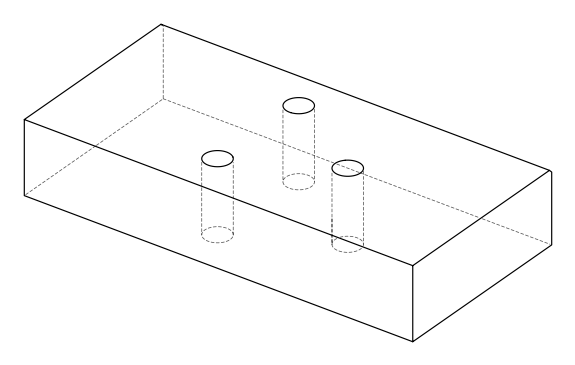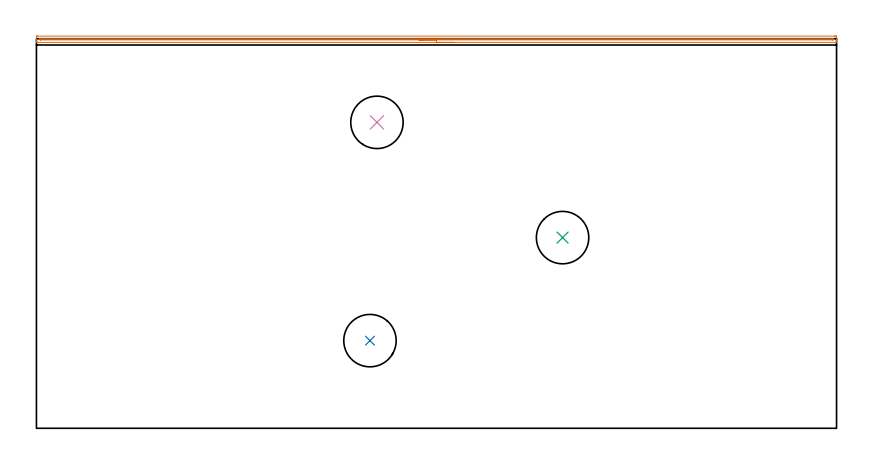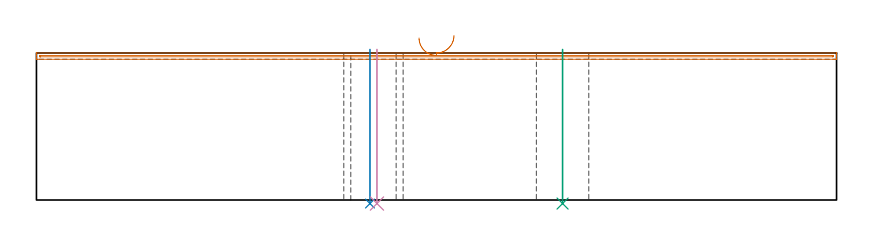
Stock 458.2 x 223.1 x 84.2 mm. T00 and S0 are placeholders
(PLAN: 4 operations, 1 tool changes, 8.5 min)
(1 AREA_MILL | FG_CHAMFER_SURFACE | UGT0205_001 | 7.48 min | 2970 mm3)
(2 INDEXABLE_INSERT_DRILL_THROUGH_HOLE_FROM_SOLID | STEP1HOLE | NXT0302_031 | 0.35 min | 59467 mm3)
(3 INDEXABLE_INSERT_DRILL_THROUGH_HOLE_FROM_SOLID_1 | STEP1HOLE_1 | NXT0302_031 | 0.35 min | 59461 mm3)
(4 INDEXABLE_INSERT_DRILL_THROUGH_HOLE_FROM_SOLID_2 | STEP1HOLE_2 | NXT0302_031 | 0.35 min | 59465 mm3)
(TOOL UGT0205_001 | Chamfer Mill 20 x 3 x 45 deg. | D20 FL50 Z2)
(TOOL NXT0302_031 | Index. Insert Drill 30mm [880-D3000L32-05] | D30 PA176 FL150 Z2)
(OP 1 AREA_MILL)
G17 G21 G94 G90
T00 M6
G54
G17 G0 G90 X239.1 Y221. S1061 M3
G43 Z94.2 H0
G94 G1 X239.062 Z93.328 F250.
X238.948 Z92.463
X238.759 Z91.612
X238.497 Z90.78
X238.163 Z89.974
X237.76 Z89.2
X237.292 Z88.464
X236.76 Z87.772
X236.171 Z87.129
X235.528 Z86.54
X234.836 Z86.008
X234.1 Z85.54
X233.326 Z85.137
X232.52 Z84.803
X231.688 Z84.541
X230.836 Z84.352
X229.972 Z84.238
X229.1 Z84.2
X0.183
X0.007 Y221.003 Z84.188
X0. Y221.014 Z84.177
Y221.389 Z83.811
Y221.636 Z83.564
Y222.358 Z82.837
Y223.603 Z81.594
X0.004 Y224.125 Z81.07
X0.009 Y224.591 Z80.605
X0.155 Y224.594 Z80.602
X0.63 Y224.6 Z80.6
X457.089
X457.57 Y224.599 Z80.601
X458.046 Y224.594 Z80.602
X458.191 Y224.591 Z80.605
X458.2 Y224.125 Z81.07
Y222.72 Z82.477
Y222.358 Z82.837
Y221.636 Z83.564
Y221.389 Z83.811
Y221.014 Z84.177
X458.193 Y221.003 Z84.188
X458.017 Y221. Z84.2
X229.1
Y222.414 Z82.786
X2.418 Y222.415 Z82.785
X2.361
X2.03 Y222.421 Z82.779
X2.01 Y222.529 Z82.671
X2.004 Y222.768 Z82.432
X2.01 Y223.152 Z82.048
X2.012 Y223.181 Z82.019
X2.017 Y223.182 Z82.018
X2.041 Y223.184 Z82.016
X2.092 Y223.185 Z82.015
X2.194 Y223.186 Z82.014
X455.839 Y223.185 Z82.015
X456.17 Y223.179 Z82.021
X456.19 Y223.071 Z82.129
X456.198 Y222.831 Z82.369
X456.199 Y222.593 Z82.607
Y222.525 Z82.675
X456.196 Y222.47 Z82.73
X456.192 Y222.434 Z82.766
X456.188 Y222.421 Z82.779
X455.725 Y222.414 Z82.786
X229.1
X228.228 Z82.824
X227.364 Z82.938
X226.512 Z83.127
X225.68 Z83.389
X224.874 Z83.723
X224.1 Z84.126
X223.364 Z84.594
X222.672 Z85.125
X222.029 Z85.715
X221.44 Z86.358
X220.908 Z87.05
X220.44 Z87.786
X220.037 Z88.56
X219.703 Z89.366
X219.441 Z90.198
X219.252 Z91.049
X219.138 Z91.914
X219.1 Z92.786
G0 Z94.2
M5
M2
(OP 2 INDEXABLE_INSERT_DRILL_THROUGH_HOLE_FROM_SOLID)
G17 G21 G94 G90
T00 M6
G54
G17 G0 G90 X191. Y50.2 S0 M3
G43 Z94.2 H1
G94 G81 G98 Z-2.024 F250. R86.2
G80
M5
M2
(OP 3 INDEXABLE_INSERT_DRILL_THROUGH_HOLE_FROM_SOLID_1)
G17 G21 G94 G90
T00 M6
G54
G17 G0 G90 X301.3 Y109.2 S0 M3
G43 Z94.2 H1
G94 G81 G98 Z-2.024 F250. R86.2
G80
M5
M2
(OP 4 INDEXABLE_INSERT_DRILL_THROUGH_HOLE_FROM_SOLID_2)
G17 G21 G94 G90
T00 M6
G54
G17 G0 G90 X195. Y175.2 S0 M3
G43 Z94.2 H1
G94 G81 G98 Z-2.024 F250. R86.2
G80
M5
M2
